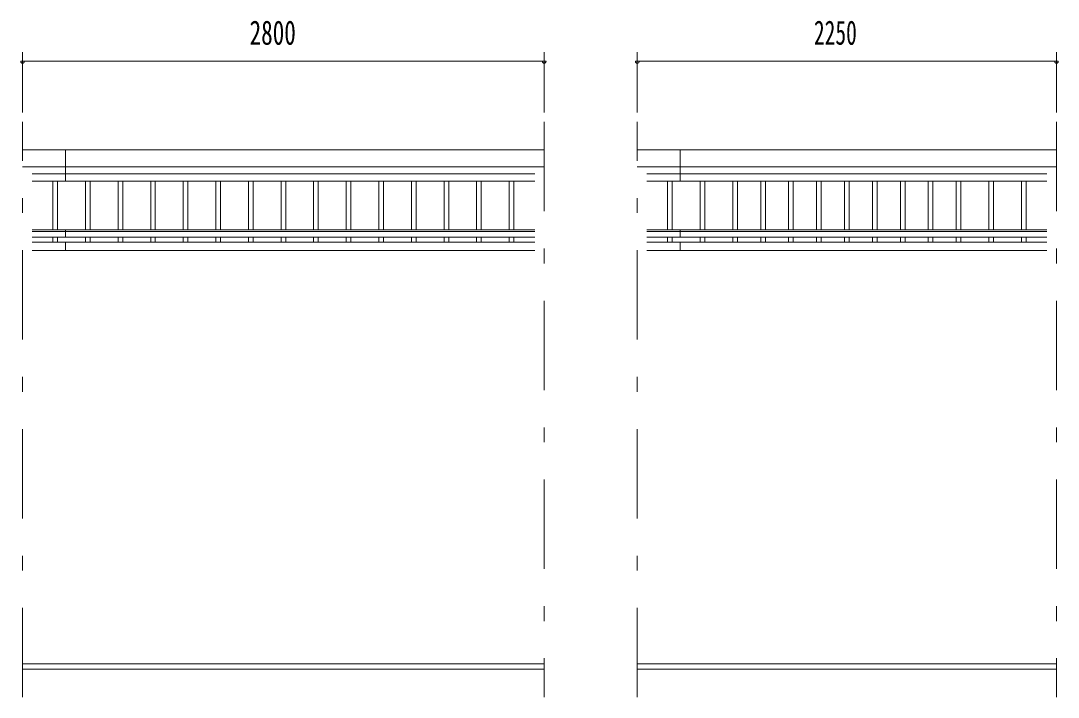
# Model space of a CAD drawing. Units: millimetres, scale not verified. Extents: x -25898 to 25908, y -10500 to 10500.
# Drawn here: x -15929 to -10359, y 1796 to 5428 of the extents above; entities that cross this region are included whole.
import ezdxf
from ezdxf.enums import TextEntityAlignment as Align

# ---------------------------------------------------------------- set-up
doc = ezdxf.new("R2010")
doc.units = ezdxf.units.MM
doc.header["$LTSCALE"] = 40
doc.linetypes.add('USER3', pattern=[24, 12, -5, 2, -5])
for name, color, linetype, lineweight in [('0-2_1-05BOLD', 7, 'Continuous', 18), ('0-3_1-25CENTER', 3, 'USER3', 18), ('0-4_1-45THIN', 4, 'Continuous', 18), ('0-5_1-55DIM', 3, 'Continuous', 18)]:
    doc.layers.add(name, color=color, linetype=linetype, lineweight=lineweight)
doc.styles.add('ＭＳ ゴシック', font='')
doc.styles.get('ＭＳ ゴシック').set_extended_font_data('MS Gothic')

msp = doc.modelspace()

# ---------------------------------------------------------------- linework, layer by layer
at = {"layer": '0-2_1-05BOLD'}
for p, q in [((-15918.95, 4734.67), (-13118.96, 4734.67)), ((-15688.96, 4565.72), (-15688.96, 4734.67)), ((-12618.95, 4734.67), (-10368.95, 4734.67)), ((-12388.95, 4734.67), (-12388.95, 4565.72)), ((-13118.96, 4643.88), (-15918.95, 4643.88)), ((-10368.95, 4643.88), (-12618.95, 4643.88)), ((-15868.16, 4604.8), (-13169.76, 4604.8)), ((-12568.15, 4604.8), (-10419.75, 4604.8)), ((-13169.76, 4565.72), (-15868.16, 4565.72)), ((-10419.75, 4565.72), (-12568.15, 4565.72)), ((-15868.16, 4305.57), (-13169.76, 4305.57)), ((-13169.76, 4296.18), (-15868.16, 4296.18)), ((-15688.96, 4305.57), (-15688.96, 4266.55)), ((-12568.15, 4305.57), (-10419.75, 4305.57)), ((-10419.75, 4296.18), (-12568.15, 4296.18)), ((-12388.95, 4305.57), (-12388.95, 4266.55)), ((-15868.16, 4266.55), (-13169.76, 4266.55)), ((-13169.76, 4239.38), (-15868.16, 4239.38)), ((-15688.96, 4239.38), (-15688.96, 4194.37)), ((-12568.15, 4266.55), (-10419.75, 4266.55)), ((-10419.75, 4239.38), (-12568.15, 4239.38)), ((-12388.95, 4239.38), (-12388.95, 4194.37)), ((-15868.16, 4194.37), (-13169.76, 4194.37)), ((-12568.15, 4194.37), (-10419.75, 4194.37)), ((-15918.95, 1975.67), (-13118.96, 1975.67)), ((-10368.95, 1975.67), (-12618.95, 1975.67)), ((-13118.96, 1945.67), (-15918.95, 1945.67)), ((-12618.95, 1945.67), (-10368.95, 1945.67))]:
    msp.add_line(p, q, dxfattribs=at)
at = {"layer": '0-3_1-25CENTER'}
for p, q in [((-15918.96, 1795.67), (-15918.96, 4884.67)), ((-13118.96, 4884.67), (-13118.96, 1795.67)), ((-12618.95, 1795.67), (-12618.95, 4884.67)), ((-10368.95, 4884.67), (-10368.95, 1795.67))]:
    msp.add_line(p, q, dxfattribs=at)
at = {"layer": '0-4_1-45THIN'}
for p, q in [((-15756.45, 4565.72), (-15756.45, 4305.57)), ((-15731.45, 4305.57), (-15731.45, 4565.72)), ((-15581.45, 4305.57), (-15581.45, 4565.72)), ((-15556.45, 4565.72), (-15556.45, 4305.57)), ((-15406.45, 4565.72), (-15406.45, 4305.57)), ((-15381.45, 4305.57), (-15381.45, 4565.72)), ((-15231.45, 4305.57), (-15231.45, 4565.72)), ((-15206.45, 4565.72), (-15206.45, 4305.57)), ((-15056.45, 4565.72), (-15056.45, 4305.57)), ((-15031.45, 4305.57), (-15031.45, 4565.72)), ((-14881.45, 4305.57), (-14881.45, 4565.72)), ((-14856.45, 4565.72), (-14856.45, 4305.57)), ((-14706.45, 4565.72), (-14706.45, 4305.57)), ((-14681.45, 4305.57), (-14681.45, 4565.72)), ((-14531.45, 4305.57), (-14531.45, 4565.72)), ((-14506.45, 4565.72), (-14506.45, 4305.57)), ((-14356.45, 4565.72), (-14356.45, 4305.57)), ((-14331.45, 4305.57), (-14331.45, 4565.72)), ((-14181.45, 4305.57), (-14181.45, 4565.72)), ((-14156.45, 4565.72), (-14156.45, 4305.57)), ((-14006.45, 4565.72), (-14006.45, 4305.57)), ((-13981.45, 4305.57), (-13981.45, 4565.72)), ((-13831.45, 4305.57), (-13831.45, 4565.72)), ((-13806.45, 4565.72), (-13806.45, 4305.57)), ((-13656.45, 4565.72), (-13656.45, 4305.57)), ((-13631.45, 4305.57), (-13631.45, 4565.72)), ((-13481.45, 4305.57), (-13481.45, 4565.72)), ((-13456.45, 4565.72), (-13456.45, 4305.57)), ((-13306.45, 4565.72), (-13306.45, 4305.57)), ((-13281.45, 4305.57), (-13281.45, 4565.72)), ((-12456.45, 4305.57), (-12456.45, 4565.72)), ((-12431.45, 4565.72), (-12431.45, 4305.57)), ((-12281.45, 4305.57), (-12281.45, 4565.72)), ((-12256.45, 4565.72), (-12256.45, 4305.57)), ((-12106.45, 4305.57), (-12106.45, 4565.72)), ((-12081.45, 4565.72), (-12081.45, 4305.57)), ((-11956.45, 4305.57), (-11956.45, 4565.72)), ((-11931.45, 4565.72), (-11931.45, 4305.57)), ((-11806.45, 4305.57), (-11806.45, 4565.72)), ((-11781.45, 4565.72), (-11781.45, 4305.57)), ((-11656.45, 4305.57), (-11656.45, 4565.72)), ((-11631.45, 4565.72), (-11631.45, 4305.57)), ((-11506.45, 4305.57), (-11506.45, 4565.72)), ((-11481.45, 4565.72), (-11481.45, 4305.57)), ((-11356.45, 4305.57), (-11356.45, 4565.72)), ((-11331.45, 4565.72), (-11331.45, 4305.57)), ((-11206.45, 4305.57), (-11206.45, 4565.72)), ((-11181.45, 4565.72), (-11181.45, 4305.57)), ((-11056.45, 4305.57), (-11056.45, 4565.72)), ((-11031.45, 4565.72), (-11031.45, 4305.57)), ((-10906.45, 4305.57), (-10906.45, 4565.72)), ((-10881.45, 4565.72), (-10881.45, 4305.57)), ((-10731.45, 4305.57), (-10731.45, 4565.72)), ((-10706.45, 4565.72), (-10706.45, 4305.57)), ((-10556.45, 4305.57), (-10556.45, 4565.72)), ((-10531.45, 4565.72), (-10531.45, 4305.57)), ((-15756.45, 4266.55), (-15756.45, 4239.38)), ((-15731.45, 4239.38), (-15731.45, 4266.55)), ((-15581.45, 4239.38), (-15581.45, 4266.55)), ((-15556.45, 4266.55), (-15556.45, 4239.38)), ((-15406.45, 4266.55), (-15406.45, 4239.38)), ((-15381.45, 4239.38), (-15381.45, 4266.55)), ((-15231.45, 4239.38), (-15231.45, 4266.55)), ((-15206.45, 4266.55), (-15206.45, 4239.38)), ((-15056.45, 4266.55), (-15056.45, 4239.38)), ((-15031.45, 4239.38), (-15031.45, 4266.55)), ((-14881.45, 4239.38), (-14881.45, 4266.55)), ((-14856.45, 4266.55), (-14856.45, 4239.38)), ((-14706.45, 4266.55), (-14706.45, 4239.38)), ((-14681.45, 4239.38), (-14681.45, 4266.55)), ((-14531.45, 4239.38), (-14531.45, 4266.55)), ((-14506.45, 4266.55), (-14506.45, 4239.38)), ((-14356.45, 4266.55), (-14356.45, 4239.38)), ((-14331.45, 4239.38), (-14331.45, 4266.55)), ((-14181.45, 4239.38), (-14181.45, 4266.55)), ((-14156.45, 4266.55), (-14156.45, 4239.38)), ((-14006.45, 4266.55), (-14006.45, 4239.38)), ((-13981.45, 4239.38), (-13981.45, 4266.55)), ((-13831.45, 4239.38), (-13831.45, 4266.55)), ((-13806.45, 4266.55), (-13806.45, 4239.38)), ((-13656.45, 4266.55), (-13656.45, 4239.38)), ((-13631.45, 4239.38), (-13631.45, 4266.55)), ((-13481.45, 4239.38), (-13481.45, 4266.55)), ((-13456.45, 4266.55), (-13456.45, 4239.38)), ((-13306.45, 4266.55), (-13306.45, 4239.38)), ((-13281.45, 4239.38), (-13281.45, 4266.55)), ((-12456.45, 4266.55), (-12456.45, 4239.38)), ((-12431.45, 4239.38), (-12431.45, 4266.55)), ((-12281.45, 4266.55), (-12281.45, 4239.38)), ((-12256.45, 4239.38), (-12256.45, 4266.55)), ((-12106.45, 4266.55), (-12106.45, 4239.38)), ((-12081.45, 4239.38), (-12081.45, 4266.55)), ((-11956.45, 4266.55), (-11956.45, 4239.38)), ((-11931.45, 4239.38), (-11931.45, 4266.55)), ((-11806.45, 4266.55), (-11806.45, 4239.38)), ((-11781.45, 4239.38), (-11781.45, 4266.55)), ((-11656.45, 4266.55), (-11656.45, 4239.38)), ((-11631.45, 4239.38), (-11631.45, 4266.55)), ((-11506.45, 4266.55), (-11506.45, 4239.38)), ((-11481.45, 4239.38), (-11481.45, 4266.55)), ((-11356.45, 4266.55), (-11356.45, 4239.38)), ((-11331.45, 4239.38), (-11331.45, 4266.55)), ((-11206.45, 4266.55), (-11206.45, 4239.38)), ((-11181.45, 4239.38), (-11181.45, 4266.55)), ((-11056.45, 4266.55), (-11056.45, 4239.38)), ((-11031.45, 4239.38), (-11031.45, 4266.55)), ((-10906.45, 4266.55), (-10906.45, 4239.38)), ((-10881.45, 4239.38), (-10881.45, 4266.55)), ((-10731.45, 4266.55), (-10731.45, 4239.38)), ((-10706.45, 4239.38), (-10706.45, 4266.55)), ((-10556.45, 4266.55), (-10556.45, 4239.38)), ((-10531.45, 4239.38), (-10531.45, 4266.55))]:
    msp.add_line(p, q, dxfattribs=at)
at = {"layer": '0-5_1-55DIM'}
for p, q in [((-15918.96, 4934.67), (-15918.96, 5259.67)), ((-13118.96, 5259.67), (-13118.96, 4934.67)), ((-12618.95, 4934.67), (-12618.95, 5259.67)), ((-10368.95, 5259.67), (-10368.95, 4934.67)), ((-15908.96, 5209.67), (-15928.96, 5209.67)), ((-15918.96, 5209.67), (-13118.96, 5209.67)), ((-13108.96, 5209.67), (-13128.96, 5209.67)), ((-12608.95, 5209.67), (-12628.95, 5209.67)), ((-12618.95, 5209.67), (-10368.95, 5209.67)), ((-10358.95, 5209.67), (-10378.95, 5209.67))]:
    msp.add_line(p, q, dxfattribs=at)
for centre in [(-15918.96, 5209.67), (-13118.96, 5209.67), (-12618.95, 5209.67), (-10368.95, 5209.67)]:
    msp.add_arc(centre, 10, 180, 0, dxfattribs=at)

# ---------------------------------------------------------------- texts
at = {"layer": '0-5_1-55DIM', "color": 7, "style": 'ＭＳ ゴシック'}
for s, width, p in [('2800', 0.7, (-14700.23, 5259.67)), ('2250', 0.65, (-11670.64, 5259.67))]:
    msp.add_text(s, height=130.2, dxfattribs=dict(at, width=width)).set_placement(p, align=Align.BOTTOM_LEFT)

doc.saveas('drawing.dxf')
